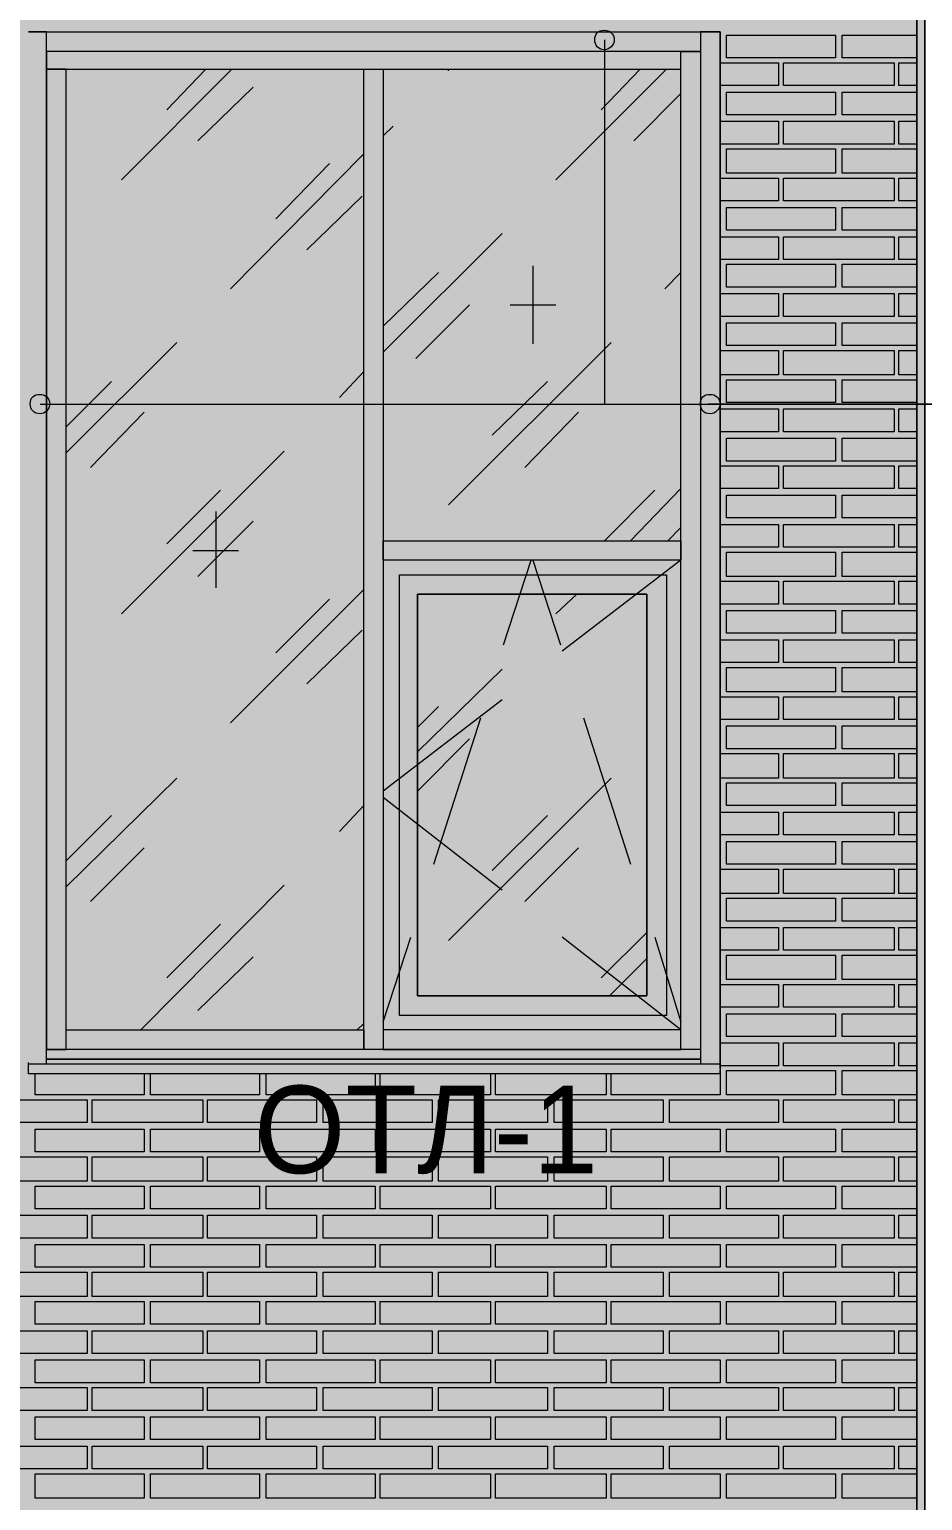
# Model space of a CAD drawing. Header units: millimetres. Extents: x -28928 to 100580, y -22867 to 36490.
# Drawn here: x 16805 to 19127, y 24164 to 27993 of the extents above; entities that cross this region are included whole.
import ezdxf

# ---------------------------------------------------------------- set-up
doc = ezdxf.new("R2010")
doc.units = ezdxf.units.MM
doc.layers.add('PDF _Геометрия', color=7, linetype='Continuous', true_color=0x8f8e8d)
doc.layers.add('PDF _Сплошная заливка', color=7, linetype='Continuous', true_color=0xffffff)
doc.layers.add('PDF _Текст', color=7, linetype='Continuous')

msp = doc.modelspace()

# ---------------------------------------------------------------- hatches: boundary and pattern name
at = {"layer": 'PDF _Сплошная заливка', "true_color": 0xdcd6cf, "transparency": 33554559}
msp.add_hatch(color=254, dxfattribs=at).paths.add_polyline_path([(-18676.63686926917, 16343.3513880535), (-18676.63686926917, 19592.5821572843), (-17276.25225388454, 19592.5821572843), (-17276.25225388454, 16343.3513880535), (19112.59389996202, 16343.3513880535), (19112.59389996202, 30089.12061882288), (-21853.9445615769, 30089.12061882288), (-21853.9445615769, 16343.3513880535), (-21375.86763849998, 16343.3513880535), (-21375.86763849998, 19592.5821572843), (-19277.40610003841, 19592.5821572843), (-19277.40610003841, 16343.3513880535)])

# ---------------------------------------------------------------- linework, layer by layer
at = {"layer": 'PDF _Геометрия', "color": 7, "lineweight": 9}
for points in [[(-21375.86763849998, 16343.3513880535), (-21853.9445615769, 16343.3513880535), (-21375.86763849998, 16343.3513880535), (-21853.9445615769, 16343.3513880535), (-21375.86763849998, 16343.3513880535), (-21375.86763849998, 19592.5821572843), (-19277.40610003841, 19592.5821572843), (-19277.40610003841, 16343.3513880535), (-18676.63686926917, 16343.3513880535), (-18676.63686926917, 19592.5821572843), (-17276.25225388454, 19592.5821572843), (-17276.25225388454, 16343.3513880535), (19112.59389996202, 16343.3513880535), (19112.59389996202, 30089.12061882288), (19112.59389996202, 16343.3513880535), (19133.74774611586, 16343.3513880535), (19133.74774611586, 30089.12061882288), (19133.74774611586, 16343.3513880535), (52641.44005380855, 16343.3513880535)], [(16849.13236150045, 25299.88984959206), (16849.13236150045, 25363.3513880536), (16849.13236150045, 26636.81292651515), (16849.13236150045, 25337.96677266898), (16899.90159226967, 25337.96677266898), (16899.90159226967, 26636.81292651515), (16899.90159226967, 27889.12061882286), (16849.13236150045, 27889.12061882286), (16849.13236150045, 26636.81292651515), (16849.13236150045, 27910.27446497672), (16849.13236150045, 27986.42831113056), (16802.59389996199, 27986.42831113056)], [(16802.59389996199, 27986.42831113056), (18600.67082303893, 27986.42831113056), (18600.67082303893, 25287.19754189976), (18600.67082303893, 25363.3513880536), (18600.67082303893, 26636.81292651515), (18600.67082303893, 27910.27446497672), (18600.67082303893, 27986.42831113056), (18549.9015922697, 27986.42831113056), (18549.9015922697, 27910.27446497672), (18549.9015922697, 26636.81292651515), (18549.9015922697, 25363.3513880536), (18549.9015922697, 25299.88984959206)], [(18300.28620765432, 27965.27446497671), (18300.28620765432, 27017.58215728438), (19171.82466919278, 27017.58215728438), (18571.05543842355, 27017.58215728438)], [(18499.13236150046, 25388.73600343822), (17724.90159226969, 25388.73600343822), (17724.90159226969, 25337.96677266898), (18499.13236150046, 25337.96677266898), (18499.13236150046, 26636.81292651515), (18499.13236150046, 27910.27446497672), (18499.13236150046, 27935.65908036133), (18549.9015922697, 27935.65908036133), (18549.9015922697, 27910.27446497672), (18549.9015922697, 26636.81292651515), (18549.9015922697, 25337.96677266898), (18499.13236150046, 25337.96677266898), (18499.13236150046, 25388.73600343822), (18190.28620765431, 25629.88984959207)], [(17043.74774611585, 27601.42831113054), (17331.44005380814, 27889.12061882286)], [(17162.20928457738, 27783.35138805364), (17263.74774611585, 27889.12061882286)], [(17894.13236150047, 27884.8898495921), (17894.13236150047, 27889.12061882286)], [(18173.36313073124, 27601.42831113054), (18461.05543842354, 27889.12061882286)], [(18291.82466919277, 27783.35138805364), (18393.36313073124, 27889.12061882286)], [(17242.59389996199, 27702.96677266901), (17386.44005380816, 27842.5821572844)], [(18376.44005380817, 27702.96677266901), (18499.13236150046, 27825.65908036133)], [(17724.90159226969, 27715.65908036132), (17750.28620765431, 27741.04369574594)], [(17327.20928457738, 27317.96677266901), (17674.13236150045, 27669.12061882286)], [(17445.67082303892, 27499.88984959208), (17585.2862076543, 27643.73600343825)], [(17526.05543842354, 27419.50523420747), (17669.9015922697, 27559.12061882286)], [(17724.90159226969, 27152.96677266901), (18033.74774611586, 27461.81292651516)], [(18114.13236150047, 27377.19754189979), (18114.13236150047, 27174.12061882286)], [(17724.90159226969, 27220.65908036131), (17868.74774611585, 27360.27446497669)], [(18456.82466919278, 27317.96677266901), (18499.13236150046, 27360.27446497669)], [(17809.51697688508, 27136.04369574594), (17949.13236150046, 27275.65908036133)], [(18054.90159226969, 27275.65908036133), (18173.36313073124, 27275.65908036133)], [(16899.90159226967, 26890.6590803613), (17187.59389996199, 27178.35138805362)], [(17894.13236150047, 26755.2744649767), (18317.20928457739, 27178.35138805362)], [(16899.90159226967, 26958.35138805363), (17018.36313073123, 27076.81292651516)], [(17610.67082303892, 27034.50523420747), (17674.13236150045, 27102.19754189978)], [(18008.36313073124, 26937.19754189977), (18152.20928457739, 27076.81292651516)], [(16832.20928457738, 27017.58215728438), (19171.82466919278, 27017.58215728438)], [(16963.36313073121, 26852.58215728438), (17102.9785153466, 26996.42831113055)], [(18092.97851534661, 26852.58215728438), (18232.593899962, 26996.42831113055)], [(17043.74774611585, 26471.81292651515), (17466.82466919277, 26894.88984959209)], [(17162.20928457738, 26653.73600343824), (17301.82466919277, 26793.35138805362)], [(18300.28620765432, 26662.19754189976), (18431.44005380816, 26793.35138805362)], [(18367.97851534663, 26662.19754189976), (18499.13236150046, 26797.58215728439)], [(17289.13236150045, 26738.35138805362), (17289.13236150045, 26539.50523420747)], [(17242.59389996199, 26569.12061882285), (17386.44005380816, 26712.966772669)], [(18465.28620765432, 26662.19754189976), (18499.13236150046, 26696.04369574593)], [(17229.90159226968, 26636.81292651515), (17348.36313073124, 26636.81292651515)], [(18037.97851534662, 26391.42831113054), (18109.9015922697, 26611.42831113054)], [(18114.13236150047, 26611.42831113054), (18186.05543842355, 26391.42831113054)], [(18499.13236150046, 26611.42831113054), (18190.28620765431, 26374.50523420747)], [(17327.20928457738, 26188.35138805362), (17674.13236150045, 26535.27446497669)], [(17445.67082303892, 26370.27446497669), (17585.2862076543, 26509.88984959207)], [(18173.36313073124, 26471.81292651515), (18228.36313073124, 26522.58215728438)], [(17526.05543842354, 26289.88984959208), (17669.9015922697, 26429.50523420746)], [(17813.74774611585, 26112.19754189976), (18033.74774611586, 26327.966772669)], [(18033.74774611586, 26247.58215728439), (17724.90159226969, 26010.6590803613)], [(17813.74774611585, 26175.6590803613), (17868.74774611585, 26230.6590803613)], [(17856.05543842355, 25820.27446497669), (17978.74774611585, 26201.04369574592)], [(18245.28620765431, 26201.04369574592), (18367.97851534663, 25820.27446497669)], [(17813.74774611585, 26010.6590803613), (17949.13236150046, 26146.04369574593)], [(16899.90159226967, 25761.04369574591), (17187.59389996199, 26044.50523420746)], [(17894.13236150047, 25621.42831113052), (18317.20928457739, 26044.50523420746)], [(17610.67082303892, 25904.88984959208), (17674.13236150045, 25972.58215728438)], [(18033.74774611586, 25752.58215728438), (17724.90159226969, 25993.73600343823)], [(16899.90159226967, 25828.73600343823), (17018.36313073123, 25947.19754189976)], [(18008.36313073124, 25803.35138805362), (18152.20928457739, 25947.19754189976)], [(16963.36313073121, 25722.96677266898), (17102.9785153466, 25862.58215728437)], [(18092.97851534661, 25722.96677266898), (18232.593899962, 25862.58215728437)], [(17094.51697688508, 25388.73600343822), (17466.82466919277, 25765.27446497669)], [(17162.20928457738, 25524.12061882284), (17301.82466919277, 25663.73600343823)], [(17724.90159226969, 25409.88984959207), (17796.82466919277, 25629.88984959207)], [(18291.82466919277, 25524.12061882284), (18410.28620765431, 25642.58215728437)], [(18431.44005380816, 25629.88984959207), (18499.13236150046, 25409.88984959207)], [(17242.59389996199, 25439.50523420745), (17386.44005380816, 25579.12061882284)], [(18312.97851534663, 25477.58215728437), (18410.28620765431, 25574.88984959208)], [(17657.20928457738, 25388.73600343822), (17674.13236150045, 25405.65908036129)], [(18549.9015922697, 25337.96677266898), (16849.13236150045, 25337.96677266898)], [(18549.9015922697, 25312.58215728437), (16849.13236150045, 25312.58215728437), (18549.9015922697, 25312.58215728437)], [(18549.9015922697, 25312.58215728437), (16849.13236150045, 25312.58215728437)], [(18600.67082303893, 25337.96677266898), (18600.67082303893, 25312.58215728437), (18600.67082303893, 25299.88984959206), (18600.67082303893, 25274.50523420745), (18600.67082303893, 25282.96677266899)], [(18600.67082303893, 25299.88984959206), (16802.59389996199, 25299.88984959206), (16802.59389996199, 25304.12061882283)], [(18600.67082303893, 25274.50523420745), (16802.59389996199, 25274.50523420745), (16802.59389996199, 25299.88984959206)]]:
    msp.add_lwpolyline(points, dxfattribs=at)
for points in [[(17699.51697688507, 27935.65908036133), (16849.13236150045, 27935.65908036133), (16849.13236150045, 27889.12061882286), (17699.51697688507, 27889.12061882286), (18499.13236150046, 27889.12061882286), (18499.13236150046, 27935.65908036133), (17699.51697688507, 27935.65908036133), (16874.51697688506, 27935.65908036133), (16849.13236150045, 27935.65908036133), (16849.13236150045, 27986.42831113056), (16874.51697688506, 27986.42831113056), (17699.51697688507, 27986.42831113056), (18524.51697688508, 27986.42831113056), (18549.9015922697, 27986.42831113056), (18549.9015922697, 27935.65908036133), (18524.51697688508, 27935.65908036133)], [(17724.90159226969, 25337.96677266898), (17674.13236150045, 25337.96677266898), (16899.90159226967, 25337.96677266898), (16899.90159226967, 25388.73600343822), (17674.13236150045, 25388.73600343822), (17674.13236150045, 25337.96677266898), (17674.13236150045, 26636.81292651515), (17674.13236150045, 27889.12061882286), (17724.90159226969, 27889.12061882286), (17724.90159226969, 26636.81292651515)], [(18499.13236150046, 26611.42831113054), (17724.90159226969, 26611.42831113054), (17724.90159226969, 26662.19754189976), (18499.13236150046, 26662.19754189976)], [(17767.20928457739, 26573.35138805361), (18461.05543842354, 26573.35138805361), (18461.05543842354, 25426.81292651514), (17767.20928457739, 25426.81292651514)], [(18461.05543842354, 26573.35138805361), (18461.05543842354, 25426.81292651514), (17767.20928457739, 25426.81292651514), (17767.20928457739, 26573.35138805361)], [(18410.28620765431, 26522.58215728438), (17813.74774611585, 26522.58215728438), (17813.74774611585, 25477.58215728437), (18410.28620765431, 25477.58215728437)], [(17813.74774611585, 25477.58215728437), (17813.74774611585, 26522.58215728438), (18410.28620765431, 26522.58215728438), (18410.28620765431, 25477.58215728437)]]:
    msp.add_lwpolyline(points, close=True, dxfattribs=at)
at = {"layer": 'PDF _Геометрия', "lineweight": 9}
for points in [[(18600.67082303893, 27977.96677266902), (18600.67082303893, 27977.96677266902)], [(19112.59389996202, 27918.73600343824), (18917.97851534663, 27918.73600343824), (18917.97851534663, 27977.96677266902), (19112.59389996202, 27977.96677266902)], [(18600.67082303893, 27918.73600343824), (18600.67082303893, 27918.73600343824)], [(18600.67082303893, 27906.04369574594), (18609.13236150047, 27906.04369574594), (18752.97851534663, 27906.04369574594), (18752.97851534663, 27846.81292651518), (18609.13236150047, 27846.81292651518), (18600.67082303893, 27846.81292651518)], [(19112.59389996202, 27846.81292651518), (19066.05543842355, 27846.81292651518), (19066.05543842355, 27906.04369574594), (19112.59389996202, 27906.04369574594)], [(18600.67082303893, 27829.88984959208), (18600.67082303893, 27829.88984959208)], [(19112.59389996202, 27770.65908036133), (18917.97851534663, 27770.65908036133), (18917.97851534663, 27829.88984959208), (19112.59389996202, 27829.88984959208)], [(18600.67082303893, 27770.65908036133), (18600.67082303893, 27770.65908036133)], [(18600.67082303893, 27753.73600343824), (18609.13236150047, 27753.73600343824), (18752.97851534663, 27753.73600343824), (18752.97851534663, 27694.50523420748), (18609.13236150047, 27694.50523420748), (18600.67082303893, 27694.50523420748)], [(19112.59389996202, 27694.50523420748), (19066.05543842355, 27694.50523420748), (19066.05543842355, 27753.73600343824), (19112.59389996202, 27753.73600343824)], [(18600.67082303893, 27681.81292651518), (18600.67082303893, 27681.81292651518)], [(19112.59389996202, 27618.35138805364), (18917.97851534663, 27618.35138805364), (18917.97851534663, 27681.81292651518), (19112.59389996202, 27681.81292651518)], [(18600.67082303893, 27618.35138805364), (18600.67082303893, 27618.35138805364)], [(18600.67082303893, 27605.65908036133), (18609.13236150047, 27605.65908036133), (18752.97851534663, 27605.65908036133), (18752.97851534663, 27546.42831113055), (18609.13236150047, 27546.42831113055), (18600.67082303893, 27546.42831113055)], [(19112.59389996202, 27546.42831113055), (19066.05543842355, 27546.42831113055), (19066.05543842355, 27605.65908036133), (19112.59389996202, 27605.65908036133)], [(18600.67082303893, 27529.50523420748), (18600.67082303893, 27529.50523420748)], [(19112.59389996202, 27470.2744649767), (18917.97851534663, 27470.2744649767), (18917.97851534663, 27529.50523420748), (19112.59389996202, 27529.50523420748)], [(18600.67082303893, 27470.2744649767), (18600.67082303893, 27470.2744649767)], [(18600.67082303893, 27453.35138805363), (18609.13236150047, 27453.35138805363), (18752.97851534663, 27453.35138805363), (18752.97851534663, 27394.12061882286), (18609.13236150047, 27394.12061882286), (18600.67082303893, 27394.12061882286)], [(19112.59389996202, 27394.12061882286), (19066.05543842355, 27394.12061882286), (19066.05543842355, 27453.35138805363), (19112.59389996202, 27453.35138805363)], [(18600.67082303893, 27381.42831113055), (18600.67082303893, 27381.42831113055)], [(19112.59389996202, 27322.19754189977), (18917.97851534663, 27322.19754189977), (18917.97851534663, 27381.42831113055), (19112.59389996202, 27381.42831113055)], [(18600.67082303893, 27322.19754189977), (18600.67082303893, 27322.19754189977)], [(18600.67082303893, 27305.2744649767), (18609.13236150047, 27305.2744649767), (18752.97851534663, 27305.2744649767), (18752.97851534663, 27246.04369574593), (18609.13236150047, 27246.04369574593), (18600.67082303893, 27246.04369574593)], [(19112.59389996202, 27246.04369574593), (19066.05543842355, 27246.04369574593), (19066.05543842355, 27305.2744649767), (19112.59389996202, 27305.2744649767)], [(18600.67082303893, 27229.12061882286), (18600.67082303893, 27229.12061882286)], [(19112.59389996202, 27169.88984959208), (18917.97851534663, 27169.88984959208), (18917.97851534663, 27229.12061882286), (19112.59389996202, 27229.12061882286)], [(18600.67082303893, 27169.88984959208), (18600.67082303893, 27169.88984959208)], [(18600.67082303893, 27157.19754189977), (18609.13236150047, 27157.19754189977), (18752.97851534663, 27157.19754189977), (18752.97851534663, 27093.73600343823), (18609.13236150047, 27093.73600343823), (18600.67082303893, 27093.73600343823)], [(19112.59389996202, 27093.73600343823), (19066.05543842355, 27093.73600343823), (19066.05543842355, 27157.19754189977), (19112.59389996202, 27157.19754189977)], [(18600.67082303893, 27081.04369574592), (18600.67082303893, 27081.04369574592)], [(19112.59389996202, 27021.81292651517), (18917.97851534663, 27021.81292651517), (18917.97851534663, 27081.04369574592), (19112.59389996202, 27081.04369574592)], [(18600.67082303893, 27021.81292651517), (18600.67082303893, 27021.81292651517)], [(18600.67082303893, 27004.88984959208), (18609.13236150047, 27004.88984959208), (18752.97851534663, 27004.88984959208), (18752.97851534663, 26945.65908036132), (18609.13236150047, 26945.65908036132), (18600.67082303893, 26945.65908036132)], [(19112.59389996202, 26945.65908036132), (19066.05543842355, 26945.65908036132), (19066.05543842355, 27004.88984959208), (19112.59389996202, 27004.88984959208)], [(18600.67082303893, 26928.73600343823), (18600.67082303893, 26928.73600343823)], [(19112.59389996202, 26869.50523420747), (18917.97851534663, 26869.50523420747), (18917.97851534663, 26928.73600343823), (19112.59389996202, 26928.73600343823)], [(18600.67082303893, 26869.50523420747), (18600.67082303893, 26869.50523420747)], [(18600.67082303893, 26856.81292651516), (18609.13236150047, 26856.81292651516), (18752.97851534663, 26856.81292651516), (18752.97851534663, 26797.58215728439), (18609.13236150047, 26797.58215728439), (18600.67082303893, 26797.58215728439)], [(19112.59389996202, 26797.58215728439), (19066.05543842355, 26797.58215728439), (19066.05543842355, 26856.81292651516), (19112.59389996202, 26856.81292651516)], [(18600.67082303893, 26780.65908036132), (18600.67082303893, 26780.65908036132)], [(19112.59389996202, 26721.42831113054), (18917.97851534663, 26721.42831113054), (18917.97851534663, 26780.65908036132), (19112.59389996202, 26780.65908036132)], [(18600.67082303893, 26721.42831113054), (18600.67082303893, 26721.42831113054)], [(18600.67082303893, 26704.50523420747), (18609.13236150047, 26704.50523420747), (18752.97851534663, 26704.50523420747), (18752.97851534663, 26645.27446497669), (18609.13236150047, 26645.27446497669), (18600.67082303893, 26645.27446497669)], [(19112.59389996202, 26645.27446497669), (19066.05543842355, 26645.27446497669), (19066.05543842355, 26704.50523420747), (19112.59389996202, 26704.50523420747)], [(18600.67082303893, 26632.58215728439), (18600.67082303893, 26632.58215728439)], [(19112.59389996202, 26569.12061882285), (18917.97851534663, 26569.12061882285), (18917.97851534663, 26632.58215728439), (19112.59389996202, 26632.58215728439)], [(18600.67082303893, 26569.12061882285), (18600.67082303893, 26569.12061882285)], [(18600.67082303893, 26556.42831113054), (18609.13236150047, 26556.42831113054), (18752.97851534663, 26556.42831113054), (18752.97851534663, 26497.19754189976), (18609.13236150047, 26497.19754189976), (18600.67082303893, 26497.19754189976)], [(19112.59389996202, 26497.19754189976), (19066.05543842355, 26497.19754189976), (19066.05543842355, 26556.42831113054), (19112.59389996202, 26556.42831113054)], [(18600.67082303893, 26480.27446497669), (18600.67082303893, 26480.27446497669)], [(19112.59389996202, 26421.04369574591), (18917.97851534663, 26421.04369574591), (18917.97851534663, 26480.27446497669), (19112.59389996202, 26480.27446497669)], [(18600.67082303893, 26421.04369574591), (18600.67082303893, 26421.04369574591)], [(18600.67082303893, 26404.12061882284), (18609.13236150047, 26404.12061882284), (18752.97851534663, 26404.12061882284), (18752.97851534663, 26344.88984959207), (18609.13236150047, 26344.88984959207), (18600.67082303893, 26344.88984959207)], [(19112.59389996202, 26344.88984959207), (19066.05543842355, 26344.88984959207), (19066.05543842355, 26404.12061882284), (19112.59389996202, 26404.12061882284)], [(18600.67082303893, 26332.19754189976), (18600.67082303893, 26332.19754189976)], [(19112.59389996202, 26268.73600343823), (18917.97851534663, 26268.73600343823), (18917.97851534663, 26332.19754189976), (19112.59389996202, 26332.19754189976)], [(18600.67082303893, 26268.73600343823), (18600.67082303893, 26268.73600343823)], [(18600.67082303893, 26256.04369574591), (18609.13236150047, 26256.04369574591), (18752.97851534663, 26256.04369574591), (18752.97851534663, 26196.81292651515), (18609.13236150047, 26196.81292651515), (18600.67082303893, 26196.81292651515)], [(19112.59389996202, 26196.81292651515), (19066.05543842355, 26196.81292651515), (19066.05543842355, 26256.04369574591), (19112.59389996202, 26256.04369574591)], [(18600.67082303893, 26179.88984959207), (18600.67082303893, 26179.88984959207)], [(19112.59389996202, 26120.65908036131), (18917.97851534663, 26120.65908036131), (18917.97851534663, 26179.88984959207), (19112.59389996202, 26179.88984959207)], [(18600.67082303893, 26120.65908036131), (18600.67082303893, 26120.65908036131)], [(18600.67082303893, 26107.96677266901), (18609.13236150047, 26107.96677266901), (18752.97851534663, 26107.96677266901), (18752.97851534663, 26044.50523420746), (18609.13236150047, 26044.50523420746), (18600.67082303893, 26044.50523420746)], [(19112.59389996202, 26044.50523420746), (19066.05543842355, 26044.50523420746), (19066.05543842355, 26107.96677266901), (19112.59389996202, 26107.96677266901)], [(18600.67082303893, 26031.81292651515), (18600.67082303893, 26031.81292651515)], [(19112.59389996202, 25972.58215728438), (18917.97851534663, 25972.58215728438), (18917.97851534663, 26031.81292651515), (19112.59389996202, 26031.81292651515)], [(18600.67082303893, 25972.58215728438), (18600.67082303893, 25972.58215728438)], [(18600.67082303893, 25955.65908036131), (18609.13236150047, 25955.65908036131), (18752.97851534663, 25955.65908036131), (18752.97851534663, 25896.42831113053), (18609.13236150047, 25896.42831113053), (18600.67082303893, 25896.42831113053)], [(19112.59389996202, 25896.42831113053), (19066.05543842355, 25896.42831113053), (19066.05543842355, 25955.65908036131), (19112.59389996202, 25955.65908036131)], [(18600.67082303893, 25879.50523420746), (18600.67082303893, 25879.50523420746)], [(19112.59389996202, 25820.27446497669), (18917.97851534663, 25820.27446497669), (18917.97851534663, 25879.50523420746), (19112.59389996202, 25879.50523420746)], [(18600.67082303893, 25820.27446497669), (18600.67082303893, 25820.27446497669)], [(18600.67082303893, 25807.58215728437), (18609.13236150047, 25807.58215728437), (18752.97851534663, 25807.58215728437), (18752.97851534663, 25744.12061882284), (18609.13236150047, 25744.12061882284), (18600.67082303893, 25744.12061882284)], [(19112.59389996202, 25744.12061882284), (19066.05543842355, 25744.12061882284), (19066.05543842355, 25807.58215728437), (19112.59389996202, 25807.58215728437)], [(18600.67082303893, 25731.42831113053), (18600.67082303893, 25731.42831113053)], [(19112.59389996202, 25672.19754189976), (18917.97851534663, 25672.19754189976), (18917.97851534663, 25731.42831113053), (19112.59389996202, 25731.42831113053)], [(18600.67082303893, 25672.19754189976), (18600.67082303893, 25672.19754189976)], [(18600.67082303893, 25655.27446497669), (18609.13236150047, 25655.27446497669), (18752.97851534663, 25655.27446497669), (18752.97851534663, 25596.04369574591), (18609.13236150047, 25596.04369574591), (18600.67082303893, 25596.04369574591)], [(19112.59389996202, 25596.04369574591), (19066.05543842355, 25596.04369574591), (19066.05543842355, 25655.27446497669), (19112.59389996202, 25655.27446497669)], [(18600.67082303893, 25583.3513880536), (18600.67082303893, 25583.3513880536)], [(19112.59389996202, 25519.88984959206), (18917.97851534663, 25519.88984959206), (18917.97851534663, 25583.3513880536), (19112.59389996202, 25583.3513880536)], [(18600.67082303893, 25519.88984959206), (18600.67082303893, 25519.88984959206)], [(18600.67082303893, 25507.19754189975), (18609.13236150047, 25507.19754189975), (18752.97851534663, 25507.19754189975), (18752.97851534663, 25447.96677266899), (18609.13236150047, 25447.96677266899), (18600.67082303893, 25447.96677266899)], [(19112.59389996202, 25447.96677266899), (19066.05543842355, 25447.96677266899), (19066.05543842355, 25507.19754189975), (19112.59389996202, 25507.19754189975)], [(18600.67082303893, 25431.04369574591), (18600.67082303893, 25431.04369574591)], [(19112.59389996202, 25371.81292651515), (18917.97851534663, 25371.81292651515), (18917.97851534663, 25431.04369574591), (19112.59389996202, 25431.04369574591)], [(18600.67082303893, 25371.81292651515), (18600.67082303893, 25371.81292651515)], [(18600.67082303893, 25354.88984959205), (18609.13236150047, 25354.88984959205), (18752.97851534663, 25354.88984959205), (18752.97851534663, 25295.6590803613), (18609.13236150047, 25295.6590803613), (18600.67082303893, 25295.6590803613)], [(19112.59389996202, 25295.6590803613), (19066.05543842355, 25295.6590803613), (19066.05543842355, 25354.88984959205), (19112.59389996202, 25354.88984959205)], [(17102.9785153466, 25274.50523420745), (17102.9785153466, 25219.50523420745), (16819.51697688506, 25219.50523420745), (16819.51697688506, 25274.50523420745)], [(17403.36313073123, 25274.50523420745), (17403.36313073123, 25219.50523420745), (17119.9015922697, 25219.50523420745), (17119.9015922697, 25274.50523420745)], [(17703.74774611585, 25274.50523420745), (17703.74774611585, 25219.50523420745), (17420.2862076543, 25219.50523420745), (17420.2862076543, 25274.50523420745)], [(18004.13236150046, 25274.50523420745), (18004.13236150046, 25219.50523420745), (17716.44005380816, 25219.50523420745), (17716.44005380816, 25274.50523420745)], [(18304.51697688509, 25274.50523420745), (18304.51697688509, 25219.50523420745), (18016.82466919277, 25219.50523420745), (18016.82466919277, 25274.50523420745)], [(18600.67082303893, 25282.96677266899), (18600.67082303893, 25219.50523420745), (18317.20928457739, 25219.50523420745), (18317.20928457739, 25274.50523420745)], [(18600.67082303893, 25282.96677266899), (18600.67082303893, 25282.96677266899)], [(19112.59389996202, 25219.50523420745), (18917.97851534663, 25219.50523420745), (18917.97851534663, 25282.96677266899), (19112.59389996202, 25282.96677266899)], [(19112.59389996202, 25147.58215728437), (19066.05543842355, 25147.58215728437), (19066.05543842355, 25206.81292651515), (19112.59389996202, 25206.81292651515)], [(19112.59389996202, 25071.42831113052), (18917.97851534663, 25071.42831113052), (18917.97851534663, 25130.6590803613), (19112.59389996202, 25130.6590803613)], [(19112.59389996202, 24995.27446497668), (19066.05543842355, 24995.27446497668), (19066.05543842355, 25058.73600343822), (19112.59389996202, 25058.73600343822)], [(19112.59389996202, 24923.35138805359), (18917.97851534663, 24923.35138805359), (18917.97851534663, 24982.58215728437), (19112.59389996202, 24982.58215728437)], [(19112.59389996202, 24847.19754189974), (19066.05543842355, 24847.19754189974), (19066.05543842355, 24906.42831113052), (19112.59389996202, 24906.42831113052)], [(19112.59389996202, 24771.0436957459), (18917.97851534663, 24771.0436957459), (18917.97851534663, 24830.27446497667), (19112.59389996202, 24830.27446497667)], [(19112.59389996202, 24694.88984959205), (19066.05543842355, 24694.88984959205), (19066.05543842355, 24758.35138805359), (19112.59389996202, 24758.35138805359)], [(19112.59389996202, 24622.96677266898), (18917.97851534663, 24622.96677266898), (18917.97851534663, 24682.19754189974), (19112.59389996202, 24682.19754189974)], [(19112.59389996202, 24546.81292651514), (19066.05543842355, 24546.81292651514), (19066.05543842355, 24606.0436957459), (19112.59389996202, 24606.0436957459)], [(19112.59389996202, 24470.65908036129), (18917.97851534663, 24470.65908036129), (18917.97851534663, 24529.88984959205), (19112.59389996202, 24529.88984959205)], [(19112.59389996202, 24398.73600343821), (19066.05543842355, 24398.73600343821), (19066.05543842355, 24457.96677266898), (19112.59389996202, 24457.96677266898)], [(19112.59389996202, 24322.58215728436), (18917.97851534663, 24322.58215728436), (18917.97851534663, 24381.81292651513), (19112.59389996202, 24381.81292651513)], [(19112.59389996202, 24246.42831113052), (19066.05543842355, 24246.42831113052), (19066.05543842355, 24305.65908036129), (19112.59389996202, 24305.65908036129)], [(19112.59389996202, 24170.27446497666), (18917.97851534663, 24170.27446497666), (18917.97851534663, 24233.7360034382), (19112.59389996202, 24233.7360034382)]]:
    msp.add_lwpolyline(points, dxfattribs=at)
for points in [[(18901.05543842355, 27977.96677266902), (18901.05543842355, 27918.73600343824), (18617.59389996202, 27918.73600343824), (18617.59389996202, 27977.96677266902)], [(19053.36313073125, 27846.81292651518), (18909.5169768851, 27846.81292651518), (18765.67082303893, 27846.81292651518), (18765.67082303893, 27906.04369574594), (18909.5169768851, 27906.04369574594), (19053.36313073125, 27906.04369574594)], [(18901.05543842355, 27829.88984959208), (18901.05543842355, 27770.65908036133), (18617.59389996202, 27770.65908036133), (18617.59389996202, 27829.88984959208)], [(19053.36313073125, 27694.50523420748), (18909.5169768851, 27694.50523420748), (18765.67082303893, 27694.50523420748), (18765.67082303893, 27753.73600343824), (18909.5169768851, 27753.73600343824), (19053.36313073125, 27753.73600343824)], [(18901.05543842355, 27681.81292651518), (18901.05543842355, 27618.35138805364), (18617.59389996202, 27618.35138805364), (18617.59389996202, 27681.81292651518)], [(19053.36313073125, 27546.42831113055), (18909.5169768851, 27546.42831113055), (18765.67082303893, 27546.42831113055), (18765.67082303893, 27605.65908036133), (18909.5169768851, 27605.65908036133), (19053.36313073125, 27605.65908036133)], [(18901.05543842355, 27529.50523420748), (18901.05543842355, 27470.2744649767), (18617.59389996202, 27470.2744649767), (18617.59389996202, 27529.50523420748)], [(19053.36313073125, 27394.12061882286), (18909.5169768851, 27394.12061882286), (18765.67082303893, 27394.12061882286), (18765.67082303893, 27453.35138805363), (18909.5169768851, 27453.35138805363), (19053.36313073125, 27453.35138805363)], [(18901.05543842355, 27381.42831113055), (18901.05543842355, 27322.19754189977), (18617.59389996202, 27322.19754189977), (18617.59389996202, 27381.42831113055)], [(19053.36313073125, 27246.04369574593), (18909.5169768851, 27246.04369574593), (18765.67082303893, 27246.04369574593), (18765.67082303893, 27305.2744649767), (18909.5169768851, 27305.2744649767), (19053.36313073125, 27305.2744649767)], [(18901.05543842355, 27229.12061882286), (18901.05543842355, 27169.88984959208), (18617.59389996202, 27169.88984959208), (18617.59389996202, 27229.12061882286)], [(19053.36313073125, 27093.73600343823), (18909.5169768851, 27093.73600343823), (18765.67082303893, 27093.73600343823), (18765.67082303893, 27157.19754189977), (18909.5169768851, 27157.19754189977), (19053.36313073125, 27157.19754189977)], [(18901.05543842355, 27081.04369574592), (18901.05543842355, 27021.81292651517), (18617.59389996202, 27021.81292651517), (18617.59389996202, 27081.04369574592)], [(19053.36313073125, 26945.65908036132), (18909.5169768851, 26945.65908036132), (18765.67082303893, 26945.65908036132), (18765.67082303893, 27004.88984959208), (18909.5169768851, 27004.88984959208), (19053.36313073125, 27004.88984959208)], [(18901.05543842355, 26928.73600343823), (18901.05543842355, 26869.50523420747), (18617.59389996202, 26869.50523420747), (18617.59389996202, 26928.73600343823)], [(19053.36313073125, 26797.58215728439), (18909.5169768851, 26797.58215728439), (18765.67082303893, 26797.58215728439), (18765.67082303893, 26856.81292651516), (18909.5169768851, 26856.81292651516), (19053.36313073125, 26856.81292651516)], [(18901.05543842355, 26780.65908036132), (18901.05543842355, 26721.42831113054), (18617.59389996202, 26721.42831113054), (18617.59389996202, 26780.65908036132)], [(19053.36313073125, 26645.27446497669), (18909.5169768851, 26645.27446497669), (18765.67082303893, 26645.27446497669), (18765.67082303893, 26704.50523420747), (18909.5169768851, 26704.50523420747), (19053.36313073125, 26704.50523420747)], [(18901.05543842355, 26632.58215728439), (18901.05543842355, 26569.12061882285), (18617.59389996202, 26569.12061882285), (18617.59389996202, 26632.58215728439)], [(19053.36313073125, 26497.19754189976), (18909.5169768851, 26497.19754189976), (18765.67082303893, 26497.19754189976), (18765.67082303893, 26556.42831113054), (18909.5169768851, 26556.42831113054), (19053.36313073125, 26556.42831113054)], [(18901.05543842355, 26480.27446497669), (18901.05543842355, 26421.04369574591), (18617.59389996202, 26421.04369574591), (18617.59389996202, 26480.27446497669)], [(19053.36313073125, 26344.88984959207), (18909.5169768851, 26344.88984959207), (18765.67082303893, 26344.88984959207), (18765.67082303893, 26404.12061882284), (18909.5169768851, 26404.12061882284), (19053.36313073125, 26404.12061882284)], [(18901.05543842355, 26332.19754189976), (18901.05543842355, 26268.73600343823), (18617.59389996202, 26268.73600343823), (18617.59389996202, 26332.19754189976)], [(19053.36313073125, 26196.81292651515), (18909.5169768851, 26196.81292651515), (18765.67082303893, 26196.81292651515), (18765.67082303893, 26256.04369574591), (18909.5169768851, 26256.04369574591), (19053.36313073125, 26256.04369574591)], [(18901.05543842355, 26179.88984959207), (18901.05543842355, 26120.65908036131), (18617.59389996202, 26120.65908036131), (18617.59389996202, 26179.88984959207)], [(19053.36313073125, 26044.50523420746), (18909.5169768851, 26044.50523420746), (18765.67082303893, 26044.50523420746), (18765.67082303893, 26107.96677266901), (18909.5169768851, 26107.96677266901), (19053.36313073125, 26107.96677266901)], [(18901.05543842355, 26031.81292651515), (18901.05543842355, 25972.58215728438), (18617.59389996202, 25972.58215728438), (18617.59389996202, 26031.81292651515)], [(19053.36313073125, 25896.42831113053), (18909.5169768851, 25896.42831113053), (18765.67082303893, 25896.42831113053), (18765.67082303893, 25955.65908036131), (18909.5169768851, 25955.65908036131), (19053.36313073125, 25955.65908036131)], [(18901.05543842355, 25879.50523420746), (18901.05543842355, 25820.27446497669), (18617.59389996202, 25820.27446497669), (18617.59389996202, 25879.50523420746)], [(19053.36313073125, 25744.12061882284), (18909.5169768851, 25744.12061882284), (18765.67082303893, 25744.12061882284), (18765.67082303893, 25807.58215728437), (18909.5169768851, 25807.58215728437), (19053.36313073125, 25807.58215728437)], [(18901.05543842355, 25731.42831113053), (18901.05543842355, 25672.19754189976), (18617.59389996202, 25672.19754189976), (18617.59389996202, 25731.42831113053)], [(19053.36313073125, 25596.04369574591), (18909.5169768851, 25596.04369574591), (18765.67082303893, 25596.04369574591), (18765.67082303893, 25655.27446497669), (18909.5169768851, 25655.27446497669), (19053.36313073125, 25655.27446497669)], [(18901.05543842355, 25583.3513880536), (18901.05543842355, 25519.88984959206), (18617.59389996202, 25519.88984959206), (18617.59389996202, 25583.3513880536)], [(19053.36313073125, 25447.96677266899), (18909.5169768851, 25447.96677266899), (18765.67082303893, 25447.96677266899), (18765.67082303893, 25507.19754189975), (18909.5169768851, 25507.19754189975), (19053.36313073125, 25507.19754189975)], [(18901.05543842355, 25431.04369574591), (18901.05543842355, 25371.81292651515), (18617.59389996202, 25371.81292651515), (18617.59389996202, 25431.04369574591)], [(19053.36313073125, 25295.6590803613), (18909.5169768851, 25295.6590803613), (18765.67082303893, 25295.6590803613), (18765.67082303893, 25354.88984959205), (18909.5169768851, 25354.88984959205), (19053.36313073125, 25354.88984959205)], [(18901.05543842355, 25282.96677266899), (18901.05543842355, 25219.50523420745), (18617.59389996202, 25219.50523420745), (18617.59389996202, 25282.96677266899)], [(16954.90159226969, 25147.58215728437), (16811.05543842353, 25147.58215728437), (16667.20928457738, 25147.58215728437), (16667.20928457738, 25206.81292651515), (16811.05543842353, 25206.81292651515), (16954.90159226969, 25206.81292651515)], [(17255.2862076543, 25147.58215728437), (17111.44005380815, 25147.58215728437), (16967.593899962, 25147.58215728437), (16967.593899962, 25206.81292651515), (17111.44005380815, 25206.81292651515), (17255.2862076543, 25206.81292651515)], [(17551.44005380816, 25147.58215728437), (17411.82466919277, 25147.58215728437), (17267.9785153466, 25147.58215728437), (17267.9785153466, 25206.81292651515), (17411.82466919277, 25206.81292651515), (17551.44005380816, 25206.81292651515)], [(17851.82466919277, 25147.58215728437), (17712.20928457738, 25147.58215728437), (17568.36313073123, 25147.58215728437), (17568.36313073123, 25206.81292651515), (17712.20928457738, 25206.81292651515), (17851.82466919277, 25206.81292651515)], [(18152.20928457739, 25147.58215728437), (18008.36313073124, 25147.58215728437), (17868.74774611585, 25147.58215728437), (17868.74774611585, 25206.81292651515), (18008.36313073124, 25206.81292651515), (18152.20928457739, 25206.81292651515)], [(18452.59389996202, 25147.58215728437), (18308.74774611585, 25147.58215728437), (18169.13236150046, 25147.58215728437), (18169.13236150046, 25206.81292651515), (18308.74774611585, 25206.81292651515), (18452.59389996202, 25206.81292651515)], [(18752.97851534663, 25147.58215728437), (18609.13236150047, 25147.58215728437), (18469.51697688509, 25147.58215728437), (18469.51697688509, 25206.81292651515), (18609.13236150047, 25206.81292651515), (18752.97851534663, 25206.81292651515)], [(19053.36313073125, 25147.58215728437), (18909.5169768851, 25147.58215728437), (18765.67082303893, 25147.58215728437), (18765.67082303893, 25206.81292651515), (18909.5169768851, 25206.81292651515), (19053.36313073125, 25206.81292651515)], [(17102.9785153466, 25130.6590803613), (17102.9785153466, 25071.42831113052), (16819.51697688506, 25071.42831113052), (16819.51697688506, 25130.6590803613)], [(17403.36313073123, 25130.6590803613), (17403.36313073123, 25071.42831113052), (17119.9015922697, 25071.42831113052), (17119.9015922697, 25130.6590803613)], [(17703.74774611585, 25130.6590803613), (17703.74774611585, 25071.42831113052), (17420.2862076543, 25071.42831113052), (17420.2862076543, 25130.6590803613)], [(18004.13236150046, 25130.6590803613), (18004.13236150046, 25071.42831113052), (17716.44005380816, 25071.42831113052), (17716.44005380816, 25130.6590803613)], [(18304.51697688509, 25130.6590803613), (18304.51697688509, 25071.42831113052), (18016.82466919277, 25071.42831113052), (18016.82466919277, 25130.6590803613)], [(18600.67082303893, 25130.6590803613), (18600.67082303893, 25071.42831113052), (18317.20928457739, 25071.42831113052), (18317.20928457739, 25130.6590803613)], [(18901.05543842355, 25130.6590803613), (18901.05543842355, 25071.42831113052), (18617.59389996202, 25071.42831113052), (18617.59389996202, 25130.6590803613)], [(16954.90159226969, 24995.27446497668), (16811.05543842353, 24995.27446497668), (16667.20928457738, 24995.27446497668), (16667.20928457738, 25058.73600343822), (16811.05543842353, 25058.73600343822), (16954.90159226969, 25058.73600343822)], [(17255.2862076543, 24995.27446497668), (17111.44005380815, 24995.27446497668), (16967.593899962, 24995.27446497668), (16967.593899962, 25058.73600343822), (17111.44005380815, 25058.73600343822), (17255.2862076543, 25058.73600343822)], [(17551.44005380816, 24995.27446497668), (17411.82466919277, 24995.27446497668), (17267.9785153466, 24995.27446497668), (17267.9785153466, 25058.73600343822), (17411.82466919277, 25058.73600343822), (17551.44005380816, 25058.73600343822)], [(17851.82466919277, 24995.27446497668), (17712.20928457738, 24995.27446497668), (17568.36313073123, 24995.27446497668), (17568.36313073123, 25058.73600343822), (17712.20928457738, 25058.73600343822), (17851.82466919277, 25058.73600343822)], [(18152.20928457739, 24995.27446497668), (18008.36313073124, 24995.27446497668), (17868.74774611585, 24995.27446497668), (17868.74774611585, 25058.73600343822), (18008.36313073124, 25058.73600343822), (18152.20928457739, 25058.73600343822)], [(18452.59389996202, 24995.27446497668), (18308.74774611585, 24995.27446497668), (18169.13236150046, 24995.27446497668), (18169.13236150046, 25058.73600343822), (18308.74774611585, 25058.73600343822), (18452.59389996202, 25058.73600343822)], [(18752.97851534663, 24995.27446497668), (18609.13236150047, 24995.27446497668), (18469.51697688509, 24995.27446497668), (18469.51697688509, 25058.73600343822), (18609.13236150047, 25058.73600343822), (18752.97851534663, 25058.73600343822)], [(19053.36313073125, 24995.27446497668), (18909.5169768851, 24995.27446497668), (18765.67082303893, 24995.27446497668), (18765.67082303893, 25058.73600343822), (18909.5169768851, 25058.73600343822), (19053.36313073125, 25058.73600343822)], [(17102.9785153466, 24982.58215728437), (17102.9785153466, 24923.35138805359), (16819.51697688506, 24923.35138805359), (16819.51697688506, 24982.58215728437)], [(17403.36313073123, 24982.58215728437), (17403.36313073123, 24923.35138805359), (17119.9015922697, 24923.35138805359), (17119.9015922697, 24982.58215728437)], [(17703.74774611585, 24982.58215728437), (17703.74774611585, 24923.35138805359), (17420.2862076543, 24923.35138805359), (17420.2862076543, 24982.58215728437)], [(18004.13236150046, 24982.58215728437), (18004.13236150046, 24923.35138805359), (17716.44005380816, 24923.35138805359), (17716.44005380816, 24982.58215728437)], [(18304.51697688509, 24982.58215728437), (18304.51697688509, 24923.35138805359), (18016.82466919277, 24923.35138805359), (18016.82466919277, 24982.58215728437)], [(18600.67082303893, 24982.58215728437), (18600.67082303893, 24923.35138805359), (18317.20928457739, 24923.35138805359), (18317.20928457739, 24982.58215728437)], [(18901.05543842355, 24982.58215728437), (18901.05543842355, 24923.35138805359), (18617.59389996202, 24923.35138805359), (18617.59389996202, 24982.58215728437)], [(16954.90159226969, 24847.19754189974), (16811.05543842353, 24847.19754189974), (16667.20928457738, 24847.19754189974), (16667.20928457738, 24906.42831113052), (16811.05543842353, 24906.42831113052), (16954.90159226969, 24906.42831113052)], [(17255.2862076543, 24847.19754189974), (17111.44005380815, 24847.19754189974), (16967.593899962, 24847.19754189974), (16967.593899962, 24906.42831113052), (17111.44005380815, 24906.42831113052), (17255.2862076543, 24906.42831113052)], [(17551.44005380816, 24847.19754189974), (17411.82466919277, 24847.19754189974), (17267.9785153466, 24847.19754189974), (17267.9785153466, 24906.42831113052), (17411.82466919277, 24906.42831113052), (17551.44005380816, 24906.42831113052)], [(17851.82466919277, 24847.19754189974), (17712.20928457738, 24847.19754189974), (17568.36313073123, 24847.19754189974), (17568.36313073123, 24906.42831113052), (17712.20928457738, 24906.42831113052), (17851.82466919277, 24906.42831113052)], [(18152.20928457739, 24847.19754189974), (18008.36313073124, 24847.19754189974), (17868.74774611585, 24847.19754189974), (17868.74774611585, 24906.42831113052), (18008.36313073124, 24906.42831113052), (18152.20928457739, 24906.42831113052)], [(18452.59389996202, 24847.19754189974), (18308.74774611585, 24847.19754189974), (18169.13236150046, 24847.19754189974), (18169.13236150046, 24906.42831113052), (18308.74774611585, 24906.42831113052), (18452.59389996202, 24906.42831113052)], [(18752.97851534663, 24847.19754189974), (18609.13236150047, 24847.19754189974), (18469.51697688509, 24847.19754189974), (18469.51697688509, 24906.42831113052), (18609.13236150047, 24906.42831113052), (18752.97851534663, 24906.42831113052)], [(19053.36313073125, 24847.19754189974), (18909.5169768851, 24847.19754189974), (18765.67082303893, 24847.19754189974), (18765.67082303893, 24906.42831113052), (18909.5169768851, 24906.42831113052), (19053.36313073125, 24906.42831113052)], [(17102.9785153466, 24830.27446497667), (17102.9785153466, 24771.0436957459), (16819.51697688506, 24771.0436957459), (16819.51697688506, 24830.27446497667)], [(17403.36313073123, 24830.27446497667), (17403.36313073123, 24771.0436957459), (17119.9015922697, 24771.0436957459), (17119.9015922697, 24830.27446497667)], [(17703.74774611585, 24830.27446497667), (17703.74774611585, 24771.0436957459), (17420.2862076543, 24771.0436957459), (17420.2862076543, 24830.27446497667)], [(18004.13236150046, 24830.27446497667), (18004.13236150046, 24771.0436957459), (17716.44005380816, 24771.0436957459), (17716.44005380816, 24830.27446497667)], [(18304.51697688509, 24830.27446497667), (18304.51697688509, 24771.0436957459), (18016.82466919277, 24771.0436957459), (18016.82466919277, 24830.27446497667)], [(18600.67082303893, 24830.27446497667), (18600.67082303893, 24771.0436957459), (18317.20928457739, 24771.0436957459), (18317.20928457739, 24830.27446497667)], [(18901.05543842355, 24830.27446497667), (18901.05543842355, 24771.0436957459), (18617.59389996202, 24771.0436957459), (18617.59389996202, 24830.27446497667)], [(16954.90159226969, 24694.88984959205), (16811.05543842353, 24694.88984959205), (16667.20928457738, 24694.88984959205), (16667.20928457738, 24758.35138805359), (16811.05543842353, 24758.35138805359), (16954.90159226969, 24758.35138805359)], [(17255.2862076543, 24694.88984959205), (17111.44005380815, 24694.88984959205), (16967.593899962, 24694.88984959205), (16967.593899962, 24758.35138805359), (17111.44005380815, 24758.35138805359), (17255.2862076543, 24758.35138805359)], [(17551.44005380816, 24694.88984959205), (17411.82466919277, 24694.88984959205), (17267.9785153466, 24694.88984959205), (17267.9785153466, 24758.35138805359), (17411.82466919277, 24758.35138805359), (17551.44005380816, 24758.35138805359)], [(17851.82466919277, 24694.88984959205), (17712.20928457738, 24694.88984959205), (17568.36313073123, 24694.88984959205), (17568.36313073123, 24758.35138805359), (17712.20928457738, 24758.35138805359), (17851.82466919277, 24758.35138805359)], [(18152.20928457739, 24694.88984959205), (18008.36313073124, 24694.88984959205), (17868.74774611585, 24694.88984959205), (17868.74774611585, 24758.35138805359), (18008.36313073124, 24758.35138805359), (18152.20928457739, 24758.35138805359)], [(18452.59389996202, 24694.88984959205), (18308.74774611585, 24694.88984959205), (18169.13236150046, 24694.88984959205), (18169.13236150046, 24758.35138805359), (18308.74774611585, 24758.35138805359), (18452.59389996202, 24758.35138805359)], [(18752.97851534663, 24694.88984959205), (18609.13236150047, 24694.88984959205), (18469.51697688509, 24694.88984959205), (18469.51697688509, 24758.35138805359), (18609.13236150047, 24758.35138805359), (18752.97851534663, 24758.35138805359)], [(19053.36313073125, 24694.88984959205), (18909.5169768851, 24694.88984959205), (18765.67082303893, 24694.88984959205), (18765.67082303893, 24758.35138805359), (18909.5169768851, 24758.35138805359), (19053.36313073125, 24758.35138805359)], [(17102.9785153466, 24682.19754189974), (17102.9785153466, 24622.96677266898), (16819.51697688506, 24622.96677266898), (16819.51697688506, 24682.19754189974)], [(17403.36313073123, 24682.19754189974), (17403.36313073123, 24622.96677266898), (17119.9015922697, 24622.96677266898), (17119.9015922697, 24682.19754189974)], [(17703.74774611585, 24682.19754189974), (17703.74774611585, 24622.96677266898), (17420.2862076543, 24622.96677266898), (17420.2862076543, 24682.19754189974)], [(18004.13236150046, 24682.19754189974), (18004.13236150046, 24622.96677266898), (17716.44005380816, 24622.96677266898), (17716.44005380816, 24682.19754189974)], [(18304.51697688509, 24682.19754189974), (18304.51697688509, 24622.96677266898), (18016.82466919277, 24622.96677266898), (18016.82466919277, 24682.19754189974)], [(18600.67082303893, 24682.19754189974), (18600.67082303893, 24622.96677266898), (18317.20928457739, 24622.96677266898), (18317.20928457739, 24682.19754189974)], [(18901.05543842355, 24682.19754189974), (18901.05543842355, 24622.96677266898), (18617.59389996202, 24622.96677266898), (18617.59389996202, 24682.19754189974)], [(16954.90159226969, 24546.81292651514), (16811.05543842353, 24546.81292651514), (16667.20928457738, 24546.81292651514), (16667.20928457738, 24606.0436957459), (16811.05543842353, 24606.0436957459), (16954.90159226969, 24606.0436957459)], [(17255.2862076543, 24546.81292651514), (17111.44005380815, 24546.81292651514), (16967.593899962, 24546.81292651514), (16967.593899962, 24606.0436957459), (17111.44005380815, 24606.0436957459), (17255.2862076543, 24606.0436957459)], [(17551.44005380816, 24546.81292651514), (17411.82466919277, 24546.81292651514), (17267.9785153466, 24546.81292651514), (17267.9785153466, 24606.0436957459), (17411.82466919277, 24606.0436957459), (17551.44005380816, 24606.0436957459)], [(17851.82466919277, 24546.81292651514), (17712.20928457738, 24546.81292651514), (17568.36313073123, 24546.81292651514), (17568.36313073123, 24606.0436957459), (17712.20928457738, 24606.0436957459), (17851.82466919277, 24606.0436957459)], [(18152.20928457739, 24546.81292651514), (18008.36313073124, 24546.81292651514), (17868.74774611585, 24546.81292651514), (17868.74774611585, 24606.0436957459), (18008.36313073124, 24606.0436957459), (18152.20928457739, 24606.0436957459)], [(18452.59389996202, 24546.81292651514), (18308.74774611585, 24546.81292651514), (18169.13236150046, 24546.81292651514), (18169.13236150046, 24606.0436957459), (18308.74774611585, 24606.0436957459), (18452.59389996202, 24606.0436957459)], [(18752.97851534663, 24546.81292651514), (18609.13236150047, 24546.81292651514), (18469.51697688509, 24546.81292651514), (18469.51697688509, 24606.0436957459), (18609.13236150047, 24606.0436957459), (18752.97851534663, 24606.0436957459)], [(19053.36313073125, 24546.81292651514), (18909.5169768851, 24546.81292651514), (18765.67082303893, 24546.81292651514), (18765.67082303893, 24606.0436957459), (18909.5169768851, 24606.0436957459), (19053.36313073125, 24606.0436957459)], [(17102.9785153466, 24529.88984959205), (17102.9785153466, 24470.65908036129), (16819.51697688506, 24470.65908036129), (16819.51697688506, 24529.88984959205)], [(17403.36313073123, 24529.88984959205), (17403.36313073123, 24470.65908036129), (17119.9015922697, 24470.65908036129), (17119.9015922697, 24529.88984959205)], [(17703.74774611585, 24529.88984959205), (17703.74774611585, 24470.65908036129), (17420.2862076543, 24470.65908036129), (17420.2862076543, 24529.88984959205)], [(18004.13236150046, 24529.88984959205), (18004.13236150046, 24470.65908036129), (17716.44005380816, 24470.65908036129), (17716.44005380816, 24529.88984959205)], [(18304.51697688509, 24529.88984959205), (18304.51697688509, 24470.65908036129), (18016.82466919277, 24470.65908036129), (18016.82466919277, 24529.88984959205)], [(18600.67082303893, 24529.88984959205), (18600.67082303893, 24470.65908036129), (18317.20928457739, 24470.65908036129), (18317.20928457739, 24529.88984959205)], [(18901.05543842355, 24529.88984959205), (18901.05543842355, 24470.65908036129), (18617.59389996202, 24470.65908036129), (18617.59389996202, 24529.88984959205)], [(16954.90159226969, 24398.73600343821), (16811.05543842353, 24398.73600343821), (16667.20928457738, 24398.73600343821), (16667.20928457738, 24457.96677266898), (16811.05543842353, 24457.96677266898), (16954.90159226969, 24457.96677266898)], [(17255.2862076543, 24398.73600343821), (17111.44005380815, 24398.73600343821), (16967.593899962, 24398.73600343821), (16967.593899962, 24457.96677266898), (17111.44005380815, 24457.96677266898), (17255.2862076543, 24457.96677266898)], [(17551.44005380816, 24398.73600343821), (17411.82466919277, 24398.73600343821), (17267.9785153466, 24398.73600343821), (17267.9785153466, 24457.96677266898), (17411.82466919277, 24457.96677266898), (17551.44005380816, 24457.96677266898)], [(17851.82466919277, 24398.73600343821), (17712.20928457738, 24398.73600343821), (17568.36313073123, 24398.73600343821), (17568.36313073123, 24457.96677266898), (17712.20928457738, 24457.96677266898), (17851.82466919277, 24457.96677266898)], [(18152.20928457739, 24398.73600343821), (18008.36313073124, 24398.73600343821), (17868.74774611585, 24398.73600343821), (17868.74774611585, 24457.96677266898), (18008.36313073124, 24457.96677266898), (18152.20928457739, 24457.96677266898)], [(18452.59389996202, 24398.73600343821), (18308.74774611585, 24398.73600343821), (18169.13236150046, 24398.73600343821), (18169.13236150046, 24457.96677266898), (18308.74774611585, 24457.96677266898), (18452.59389996202, 24457.96677266898)], [(18752.97851534663, 24398.73600343821), (18609.13236150047, 24398.73600343821), (18469.51697688509, 24398.73600343821), (18469.51697688509, 24457.96677266898), (18609.13236150047, 24457.96677266898), (18752.97851534663, 24457.96677266898)], [(19053.36313073125, 24398.73600343821), (18909.5169768851, 24398.73600343821), (18765.67082303893, 24398.73600343821), (18765.67082303893, 24457.96677266898), (18909.5169768851, 24457.96677266898), (19053.36313073125, 24457.96677266898)], [(17102.9785153466, 24381.81292651513), (17102.9785153466, 24322.58215728436), (16819.51697688506, 24322.58215728436), (16819.51697688506, 24381.81292651513)], [(17403.36313073123, 24381.81292651513), (17403.36313073123, 24322.58215728436), (17119.9015922697, 24322.58215728436), (17119.9015922697, 24381.81292651513)], [(17703.74774611585, 24381.81292651513), (17703.74774611585, 24322.58215728436), (17420.2862076543, 24322.58215728436), (17420.2862076543, 24381.81292651513)], [(18004.13236150046, 24381.81292651513), (18004.13236150046, 24322.58215728436), (17716.44005380816, 24322.58215728436), (17716.44005380816, 24381.81292651513)], [(18304.51697688509, 24381.81292651513), (18304.51697688509, 24322.58215728436), (18016.82466919277, 24322.58215728436), (18016.82466919277, 24381.81292651513)], [(18600.67082303893, 24381.81292651513), (18600.67082303893, 24322.58215728436), (18317.20928457739, 24322.58215728436), (18317.20928457739, 24381.81292651513)], [(18901.05543842355, 24381.81292651513), (18901.05543842355, 24322.58215728436), (18617.59389996202, 24322.58215728436), (18617.59389996202, 24381.81292651513)], [(16954.90159226969, 24246.42831113052), (16811.05543842353, 24246.42831113052), (16667.20928457738, 24246.42831113052), (16667.20928457738, 24305.65908036129), (16811.05543842353, 24305.65908036129), (16954.90159226969, 24305.65908036129)], [(17255.2862076543, 24246.42831113052), (17111.44005380815, 24246.42831113052), (16967.593899962, 24246.42831113052), (16967.593899962, 24305.65908036129), (17111.44005380815, 24305.65908036129), (17255.2862076543, 24305.65908036129)], [(17551.44005380816, 24246.42831113052), (17411.82466919277, 24246.42831113052), (17267.9785153466, 24246.42831113052), (17267.9785153466, 24305.65908036129), (17411.82466919277, 24305.65908036129), (17551.44005380816, 24305.65908036129)], [(17851.82466919277, 24246.42831113052), (17712.20928457738, 24246.42831113052), (17568.36313073123, 24246.42831113052), (17568.36313073123, 24305.65908036129), (17712.20928457738, 24305.65908036129), (17851.82466919277, 24305.65908036129)], [(18152.20928457739, 24246.42831113052), (18008.36313073124, 24246.42831113052), (17868.74774611585, 24246.42831113052), (17868.74774611585, 24305.65908036129), (18008.36313073124, 24305.65908036129), (18152.20928457739, 24305.65908036129)], [(18452.59389996202, 24246.42831113052), (18308.74774611585, 24246.42831113052), (18169.13236150046, 24246.42831113052), (18169.13236150046, 24305.65908036129), (18308.74774611585, 24305.65908036129), (18452.59389996202, 24305.65908036129)], [(18752.97851534663, 24246.42831113052), (18609.13236150047, 24246.42831113052), (18469.51697688509, 24246.42831113052), (18469.51697688509, 24305.65908036129), (18609.13236150047, 24305.65908036129), (18752.97851534663, 24305.65908036129)], [(19053.36313073125, 24246.42831113052), (18909.5169768851, 24246.42831113052), (18765.67082303893, 24246.42831113052), (18765.67082303893, 24305.65908036129), (18909.5169768851, 24305.65908036129), (19053.36313073125, 24305.65908036129)], [(17102.9785153466, 24233.7360034382), (17102.9785153466, 24170.27446497666), (16819.51697688506, 24170.27446497666), (16819.51697688506, 24233.7360034382)], [(17403.36313073123, 24233.7360034382), (17403.36313073123, 24170.27446497666), (17119.9015922697, 24170.27446497666), (17119.9015922697, 24233.7360034382)], [(17703.74774611585, 24233.7360034382), (17703.74774611585, 24170.27446497666), (17420.2862076543, 24170.27446497666), (17420.2862076543, 24233.7360034382)], [(18004.13236150046, 24233.7360034382), (18004.13236150046, 24170.27446497666), (17716.44005380816, 24170.27446497666), (17716.44005380816, 24233.7360034382)], [(18304.51697688509, 24233.7360034382), (18304.51697688509, 24170.27446497666), (18016.82466919277, 24170.27446497666), (18016.82466919277, 24233.7360034382)], [(18600.67082303893, 24233.7360034382), (18600.67082303893, 24170.27446497666), (18317.20928457739, 24170.27446497666), (18317.20928457739, 24233.7360034382)], [(18901.05543842355, 24233.7360034382), (18901.05543842355, 24170.27446497666), (18617.59389996202, 24170.27446497666), (18617.59389996202, 24233.7360034382)]]:
    msp.add_lwpolyline(points, close=True, dxfattribs=at)
at = {"layer": 'PDF _Геометрия', "color": 7, "lineweight": 9}
for points in [[(18274.9015922697, 27965.27446497671), (18274.9015922697, 27982.19754189978), (18283.36313073124, 27990.65908036133), (18300.28620765432, 27990.65908036133)], [(18274.9015922697, 27965.27446497671), (18274.9015922697, 27982.19754189978), (18283.36313073124, 27990.65908036133), (18300.28620765432, 27990.65908036133)], [(18300.28620765432, 27990.65908036133), (18312.97851534663, 27990.65908036133), (18325.67082303894, 27982.19754189978), (18325.67082303894, 27965.27446497671)], [(18300.28620765432, 27990.65908036133), (18312.97851534663, 27990.65908036133), (18325.67082303894, 27982.19754189978), (18325.67082303894, 27965.27446497671)], [(18300.28620765432, 27939.88984959209), (18283.36313073124, 27939.88984959209), (18274.9015922697, 27952.5821572844), (18274.9015922697, 27965.27446497671)], [(18300.28620765432, 27939.88984959209), (18283.36313073124, 27939.88984959209), (18274.9015922697, 27952.5821572844), (18274.9015922697, 27965.27446497671)], [(18325.67082303894, 27965.27446497671), (18325.67082303894, 27952.5821572844), (18312.97851534663, 27939.88984959209), (18300.28620765432, 27939.88984959209)], [(18325.67082303894, 27965.27446497671), (18325.67082303894, 27952.5821572844), (18312.97851534663, 27939.88984959209), (18300.28620765432, 27939.88984959209)], [(16806.82466919276, 27017.58215728438), (16806.82466919276, 27034.50523420747), (16815.28620765431, 27042.966772669), (16832.20928457738, 27042.966772669)], [(16806.82466919276, 27017.58215728438), (16806.82466919276, 27034.50523420747), (16815.28620765431, 27042.966772669), (16832.20928457738, 27042.966772669)], [(16832.20928457738, 27042.966772669), (16844.90159226968, 27042.966772669), (16857.59389996199, 27034.50523420747), (16857.59389996199, 27017.58215728438)], [(16832.20928457738, 27042.966772669), (16844.90159226968, 27042.966772669), (16857.59389996199, 27034.50523420747), (16857.59389996199, 27017.58215728438)], [(18549.9015922697, 27017.58215728438), (18549.9015922697, 27034.50523420747), (18558.36313073124, 27042.966772669), (18575.28620765431, 27042.966772669)], [(18549.9015922697, 27017.58215728438), (18549.9015922697, 27034.50523420747), (18558.36313073124, 27042.966772669), (18575.28620765431, 27042.966772669)], [(18575.28620765431, 27042.966772669), (18587.97851534662, 27042.966772669), (18600.67082303893, 27034.50523420747), (18600.67082303893, 27017.58215728438)], [(18575.28620765431, 27042.966772669), (18587.97851534662, 27042.966772669), (18600.67082303893, 27034.50523420747), (18600.67082303893, 27017.58215728438)], [(16832.20928457738, 26992.19754189977), (16815.28620765431, 26992.19754189977), (16806.82466919276, 27004.88984959208), (16806.82466919276, 27017.58215728438)], [(16832.20928457738, 26992.19754189977), (16815.28620765431, 26992.19754189977), (16806.82466919276, 27004.88984959208), (16806.82466919276, 27017.58215728438)], [(16857.59389996199, 27017.58215728438), (16857.59389996199, 27004.88984959208), (16844.90159226968, 26992.19754189977), (16832.20928457738, 26992.19754189977)], [(16857.59389996199, 27017.58215728438), (16857.59389996199, 27004.88984959208), (16844.90159226968, 26992.19754189977), (16832.20928457738, 26992.19754189977)], [(18575.28620765431, 26992.19754189977), (18558.36313073124, 26992.19754189977), (18549.9015922697, 27004.88984959208), (18549.9015922697, 27017.58215728438)], [(18575.28620765431, 26992.19754189977), (18558.36313073124, 26992.19754189977), (18549.9015922697, 27004.88984959208), (18549.9015922697, 27017.58215728438)], [(18600.67082303893, 27017.58215728438), (18600.67082303893, 27004.88984959208), (18587.97851534662, 26992.19754189977), (18575.28620765431, 26992.19754189977)], [(18600.67082303893, 27017.58215728438), (18600.67082303893, 27004.88984959208), (18587.97851534662, 26992.19754189977), (18575.28620765431, 26992.19754189977)]]:
    msp.add_open_spline(points, degree=3, dxfattribs=at)
at = {"layer": 'PDF _Сплошная заливка', "color": 252, "lineweight": 9, "true_color": 0xa48f7a, "transparency": 33554559}
msp.add_solid([(19112.59389996202, 30089.12061882288), (19112.59389996202, 16343.3513880535), (19133.74774611586, 30089.12061882288), (19133.74774611586, 16343.3513880535)], dxfattribs=at)
at = {"layer": 'PDF _Сплошная заливка', "lineweight": 9, "transparency": 33554559}
for points in [[(16899.90159226967, 27889.12061882286), (16899.90159226967, 25388.73600343822), (17674.13236150045, 27889.12061882286), (17674.13236150045, 25388.73600343822)], [(17724.90159226969, 27889.12061882286), (17724.90159226969, 26662.19754189976), (18499.13236150046, 27889.12061882286), (18499.13236150046, 26662.19754189976)], [(17813.74774611585, 26522.58215728438), (17813.74774611585, 25477.58215728437), (18410.28620765431, 26522.58215728438), (18410.28620765431, 25477.58215728437)]]:
    msp.add_solid(points, dxfattribs=at)

# ---------------------------------------------------------------- texts
at = {"layer": 'PDF _Текст', "insert": (17389.65838643238, 25128.211641285), "char_height": 227.7084847294893, "attachment_point": 4, "style": ''}
msp.add_mtext('ОТЛ-1', dxfattribs=at)

doc.saveas('drawing.dxf')
